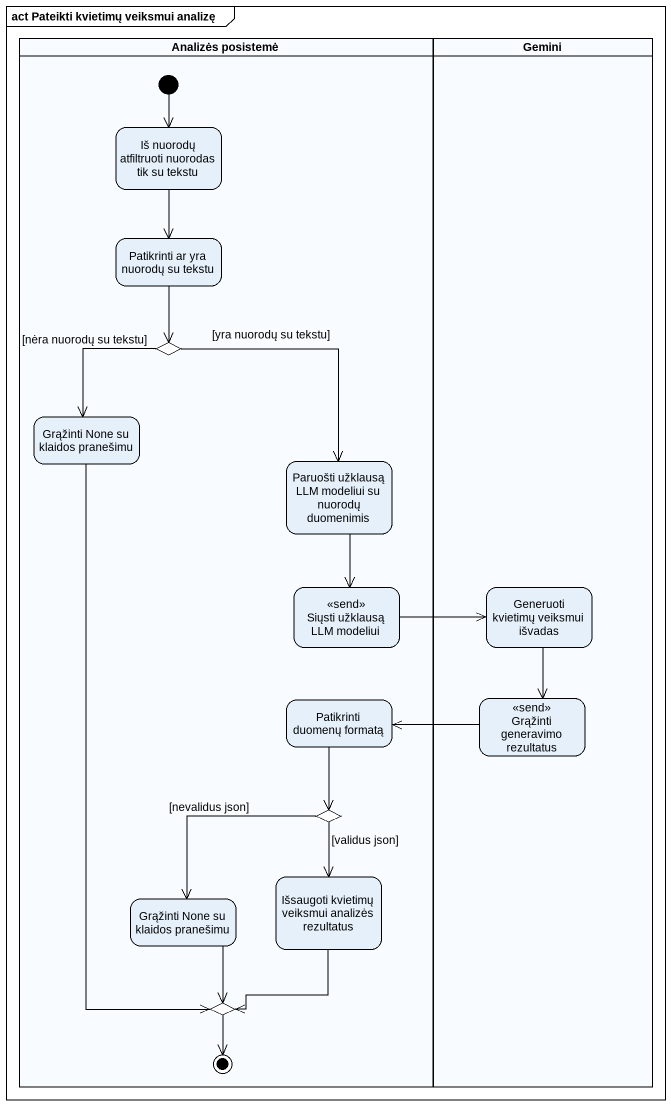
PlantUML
@startuml
mainframe act Pateikti kvietimų veiksmui analizę
hide empty description
state "Analizės posistemė" as Analizės_posistemė <<partition>> {
  state "Iš nuorodų atfiltruoti nuorodas tik su tekstu" as Iš_nuorodų_atfiltruoti
  state "Patikrinti ar yra nuorodų su tekstu" as Patikrinti_ar_yra_nuorodų
  state choice1 <<choice>>
  state "Grąžinti None su klaidos pranešimu" as Grąžinti_None_su_klaidos
  state "Paruošti užklausą LLM modeliui su nuorodų duomenimis" as Paruošti_užklausą_LLM
  state "Siųsti užklausą LLM modeliui" as Siųsti_užklausą_LLM_modeliui <<send>>
  state "Patikrinti duomenų formatą" as Patikrinti_duomenų_formatą
  state choice2 <<choice>>
  state "Išsaugoti kvietimų veiksmui analizės rezultatus" as Išsaugoti_kvietimų_veiksmui
  state "Grąžinti None su klaidos pranešimu" as Grąžinti_None_su_klaidos_2
  state choice3 <<choice>>
  [*] --> Iš_nuorodų_atfiltruoti
  choice3 --> [*]
}
state Gemini <<partition>> {
  state "Generuoti kvietimų veiksmui išvadas" as Generuoti_kvietimų_veiksmui
  state "Grąžinti generavimo rezultatus" as Grąžinti_generavimo <<send>>
}
Iš_nuorodų_atfiltruoti --> Patikrinti_ar_yra_nuorodų
Patikrinti_ar_yra_nuorodų --> choice1
choice1 --> Grąžinti_None_su_klaidos : [nėra nuorodų su tekstu]
choice1 --> Paruošti_užklausą_LLM : [yra nuorodų su tekstu]
Grąžinti_None_su_klaidos --> choice3
Paruošti_užklausą_LLM --> Siųsti_užklausą_LLM_modeliui
Siųsti_užklausą_LLM_modeliui -right-> Generuoti_kvietimų_veiksmui
Generuoti_kvietimų_veiksmui --> Grąžinti_generavimo
Patikrinti_duomenų_formatą --> choice2
Grąžinti_generavimo -left-> Patikrinti_duomenų_formatą
choice2 --> Išsaugoti_kvietimų_veiksmui : [validus json]
choice2 --> Grąžinti_None_su_klaidos_2 : [nevalidus json]
Išsaugoti_kvietimų_veiksmui --> choice3
Grąžinti_None_su_klaidos_2 --> choice3
@enduml
